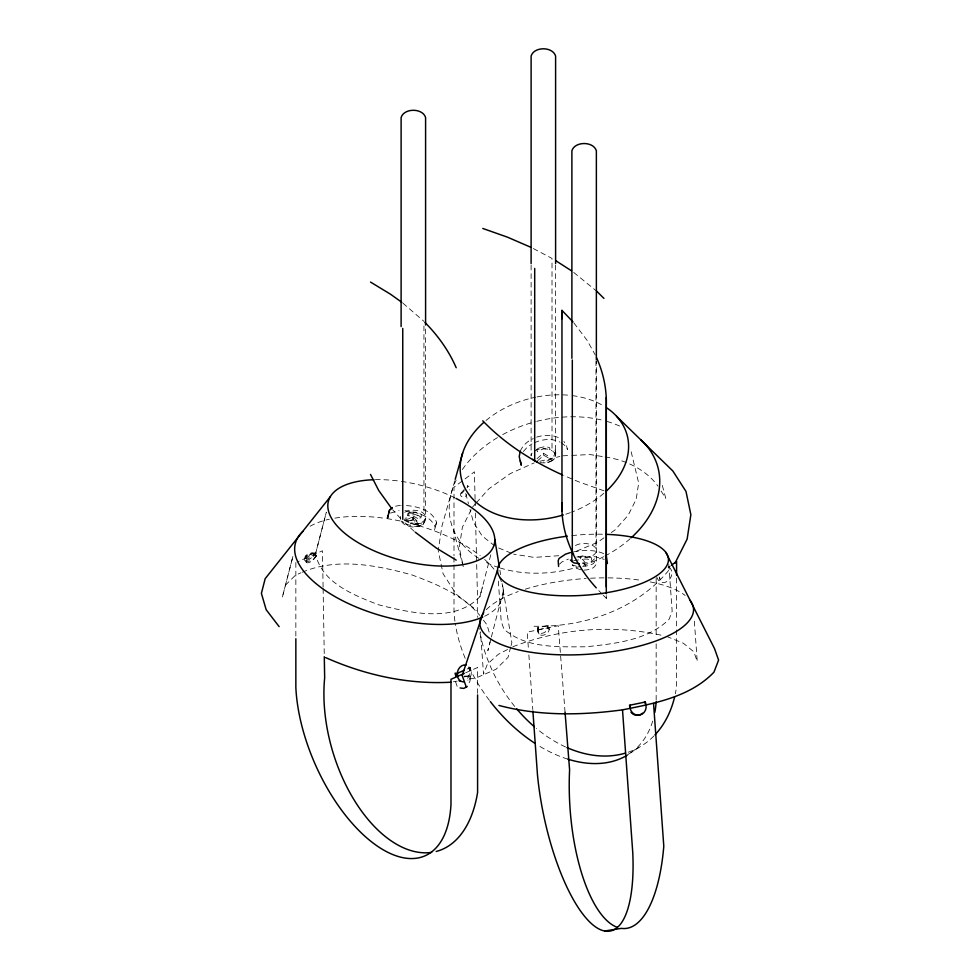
<?xml version="1.0" encoding="UTF-8"?>
<svg xmlns="http://www.w3.org/2000/svg" width="980" height="980" viewBox="0 0 980 980"><rect width="100%" height="100%" fill="white"/><g stroke="black" fill="none" stroke-linecap="round" stroke-linejoin="round"><path stroke-width="0.73" stroke-dasharray="4.9 3.68" d="M540.188 462.621A12.238 7.068 0 0 0 549.474 461.911C554.509 460.441 557.412 454.108 554.827 449.257L555.391 451.351M463.883 676.176L470.216 675.869L470.033 681.076L467.031 686.711M537.677 627.678L537.457 630.005L538.596 631.904A5.709 3.945 -31 0 0 543.471 635.163A5.709 3.945 -31 0 0 549.168 629.723L549.388 627.396L548.237 625.497L537.677 627.678L538.816 629.577L538.596 631.904M548.237 625.497L548.016 627.825L549.168 629.723M555.293 451.474C555.023 457.525 548.776 461.188 543.349 461.948M467.546 485.774L467.203 487.366L467.546 485.774L470.008 487.452L469.371 489.939M292.898 556.395L282.277 597.445L293.118 555.66M490.784 554.815L479.943 596.612C454.757 623.452 409.922 612.77 378.586 604.783C353.829 595.203 321.893 582.892 315.487 553.994L326.23 512.503M400.44 516.472L400.526 519.424M406.198 523.994C411.453 526.04 418.913 528.318 423.568 523.957L423.924 522.561M435.818 525.06L436.541 522.266C431.764 509.012 414.479 505.582 401.874 505.337M479.943 596.612L482.454 586.812M490.637 639.83L487.832 650.708L490.074 642.059M510.715 646.984L508.081 657.261L496.027 669.267L476.513 677.78L465.88 679.618M511.095 645.514L511.854 642.574L502.103 583.541M315.487 553.994L326.34 512.209M418.117 526.334L412.004 520.209L412.69 517.575L405.01 518.187M416.586 524.802L417.272 522.156L412.69 517.575M423.568 523.957L424.61 519.915L424.254 521.311L421.253 523.271L415.949 523.7L410.804 522.757M436.541 522.266L434.446 530.339L435.169 527.546C431.237 515.419 415.998 512.136 404.789 510.605M491.36 637.037L503.328 590.916M454.793 480.776L441.955 526.076L438.219 550.54L443.095 573.766L456.239 594.199L476.77 610.43M323.094 587.094L322.469 550.785L304.633 558.686A5.709 2.266 -38.2 0 0 307.916 560.082L309.129 559.457A5.709 2.266 -38.2 0 0 313.686 554.668L313.245 552.843A5.709 2.266 -38.2 0 0 306.838 555.685L304.633 558.686L306.373 560.891A5.709 2.266 -38.2 0 0 309.643 562.299A5.709 2.266 -38.2 0 0 315.425 556.873L316.099 555.048L314.36 552.843L305.307 556.861L304.633 558.686L297.112 562.018M306.373 560.891L307.034 559.066L316.099 555.048M471.123 509.821L462.389 527.167L459.277 547.538L463.332 566.905L453.25 529.286M520.245 451.278C522.585 445.459 527.644 441.012 533.341 438.587M307.206 554.631L305.197 556.677L306.495 554.754L315.217 553.235L316.699 555.574L312.4 560.278L306.74 561.76L304.743 559.004L305.197 556.677L313.918 555.17L314.36 552.843L313.686 554.668L315.425 556.873M461.409 492.634C458.015 496.541 465.292 499.518 466.554 494.68M313.918 555.17L315.217 553.235M538.535 627.506L537.457 630.005A5.709 3.945 -31 0 0 542.332 633.264A5.709 3.945 -31 0 0 548.016 627.825L547.391 625.669M464.202 489.51L460.87 493.234L460.527 494.827L464.336 490.564M472.47 507.15L475.349 503.928M476.317 502.85L488.812 488.873L510.323 473.573L534.21 462.891M523.332 451.547L527.068 447.37L531.993 443.866M285.413 585.207L295.458 575.199L300.885 572.835M559.47 564.174L561.957 561.932L568.424 559.053M536.991 458.738L543.263 453.177L549.755 456.925L550.307 459.02M537.555 460.833L543.827 455.271L543.263 453.177M668.103 567.763L670.43 566.024M552.022 460.576L545.064 463.797M603.974 537.824L597.837 542.185L574.77 551.899M611.349 532.569L615.036 529.947L628.119 515.333L636.179 499.322L638.678 483.018L630.777 450.163M627.96 754.49L638.886 747.446M507.554 649.52L498.305 654.309L487.415 664.109L483.532 674.167L480.494 631.843M512.834 646.788C560.254 628.119 613.982 624.309 663.644 635.763M534.296 442.838C542.136 439.052 551.85 438.183 559.837 442.017M401.531 521.605C406.7 529.029 422.625 529.102 425.59 519.78L425.59 326.573M467.105 669.009L470.412 667.552L471.086 670.381A8.563 6.958 -76.8 0 1 467.852 680.279M465.647 672.795L477.591 667.503L477.591 693.399M390.481 513.079L399.08 510.617M302.232 572.246C337.046 557.351 376.92 565.215 412.115 574.99C436.688 584.092 462.634 594.836 479.808 615.428M405.401 519.927L413.352 517.281L417.946 521.875L417.946 524.361M410.706 520.662L413.352 519.78L419.477 525.893M536.636 437.117C544.231 434.716 552.806 434.544 559.984 438.354M539.821 461.274L559.85 456.496M558.821 555.709L534.076 557.399L513.618 554.153M573.521 551.899C583.492 550.013 594.395 549.474 603.851 553.688M582.696 566.501L588.821 565.546L593.329 563.696L595.007 561.418L594.811 558.563L591.161 561.859L582.488 563.647M538.816 629.577L549.388 627.396M395.565 506.182L400.452 505.337M464.349 676.886L470.216 675.869M453.385 681.786L457.158 681.125M573.729 560.67L582.598 559.298L584.889 562.299L585.097 565.154M576.889 556.995L595.399 556.75L604.256 559.396M406.357 520.662L412.004 520.209M584.129 570.091C588.821 569.968 595.534 568.51 596.367 563.022L596.367 361.338M562.716 455.81L570.299 455.467M571.818 455.394L590.021 454.561L603.558 456.717M533.965 626.232C584.558 627.396 638.078 608.984 670.234 568.498L668.838 566.183M605.064 456.95C625.154 459.767 645.93 469.383 657.923 486.117M576.608 566.281L572.173 564.958M470.412 667.552L468.673 667.147L469.346 669.977A8.563 6.958 -76.8 0 1 466.125 679.875M469.346 669.977L471.086 670.381L469.236 666.817A8.563 6.958 -76.8 0 0 467.766 665.653M580.969 569.846L575.481 568.02L572.308 564.848M603.937 490.772L579.254 482.05L563.684 475.471M666.584 636.4L683.366 643.248L693.828 651.774L697.233 661.402L694.085 617.572M498.661 547.991L512.258 553.59M533.341 248.553L552.01 258.426L552.01 450.8A12.238 7.068 0 0 1 552.01 460.796M543.827 455.271L552.475 460.269M573.716 272.428L596.673 291.17M402.902 303.139L423.948 321.379M561.099 442.531L565.007 445.63L567.518 449.514L566.391 445.337L563.892 441.441M494.802 545.958L482.258 536.048L473.499 522.426L470.008 509.404M401.763 521.042L403.699 522.597M414.258 531.344L404.899 522.855M602.186 594.162L597.2 588.943M603.215 595.203L606.302 598.302L606.302 595.252M400.771 518.714L392.711 509.796M573.9 322.935L587.155 340.415L595.277 354.993M669.046 567.016C678.454 575.713 662.039 590.634 656.772 577.208M305.307 556.861L307.034 559.066M304.608 560.119L306.348 562.324M483.41 620.132L487.011 624.836L489.792 634.379M585.856 566.158L582.794 562.153L582.598 559.298M457.146 686.294L455.185 680.696M661.059 490.992L665.751 498.281L661.488 482.368M537.959 632.027L539.098 633.925M469.726 675.955L470.241 678.87M465.745 493.491L468.452 503.622M499.91 570.262L500.645 574.684M565.056 712.215L558.257 625.718L527.228 632.112L528.428 648.821M668.813 564.431L672.17 611.287L669.071 619.336C647.339 640.553 614.73 643.652 585.966 646.8C558.38 646.837 526.015 648.576 503.941 629.197L501.221 621.504L498.073 577.673M528.857 654.897L532.789 709.557M475.092 499.31L474.418 471.833L453.997 487.195L453.997 555.746M475.129 500.829L475.276 506.942M475.423 513.042L477.517 598.535A125.33 90.613 60.5 0 0 477.774 617.437M323.118 588.613L324.27 655.191M606.302 595.522L606.302 598.302M676.58 578.151L676.58 628.413M676.58 629.944L676.58 686.306A125.33 90.613 60.5 0 1 675.318 693.779M656.159 578.274L656.159 637.686M656.159 643.787L656.159 700.149M595.95 360.91L595.95 548.702M555.599 265.09L555.599 455.798M531.111 265.09L531.111 455.798A12.238 7.068 0 0 1 532.753 452.258M453.997 557.265L453.997 563.365M453.997 564.884L453.997 612.108A127.682 82.712 53 0 0 455.038 622.129M423.948 325.96L423.948 513.74M413.352 517.281L413.352 519.78M295.85 562.569L295.85 638.74M567.751 759.12A127.682 82.712 53 0 1 537.751 745.119M489.424 700.382A127.682 82.712 53 0 1 467.668 664.036M465.206 658.364A127.682 82.712 53 0 1 455.259 623.586M652.717 721.096A127.682 82.712 53 0 1 626.918 755.396M653.893 735.992A125.33 90.613 60.5 0 1 626.918 752.652M565.546 746.956A125.33 90.613 60.5 0 1 536.44 728.495M514.684 706.433A125.33 90.613 60.5 0 1 479.049 627.849M534.7 450.8A12.238 7.068 0 0 1 552.01 450.8M630.189 538.694A107.09 75.73 -15 0 1 604.93 556.052M603.643 556.714A107.09 75.73 -15 0 1 583.468 565.264M580.687 566.183A107.09 75.73 -15 0 1 500.449 568.082M498.979 567.616A107.09 75.73 -15 0 1 483.814 561.221M478.742 558.282A107.09 75.73 -15 0 1 456.178 480.077M462.389 469.53A107.09 75.73 -15 0 1 500.253 435.965M502.74 434.581A107.09 75.73 -15 0 1 535.313 421.706M536.746 421.339A107.09 75.73 -15 0 1 604.109 420.628M607 421.437A107.09 75.73 -15 0 1 621.198 426.766M603.864 493.295A85.677 60.576 -15 0 1 571.769 512.087M570.385 512.614A85.677 60.576 -15 0 1 564.774 514.512M486.019 420.481A85.677 60.576 -15 0 1 535.607 397.206M537.077 396.912A85.677 60.576 -15 0 1 570.801 395.43M572.296 395.614A85.677 60.576 -15 0 1 602.896 405.475M499.359 577.281A107.09 48.412 14.6 0 1 484.071 616.506M310.096 526.26A107.09 48.412 14.6 0 1 329.292 519.229M334.915 518.138A107.09 48.412 14.6 0 1 385.299 518.383M386.806 518.604A107.09 48.412 14.6 0 1 403.111 521.617M410.302 523.345A107.09 48.412 14.6 0 1 480.225 555.795M484.622 559.47A107.09 48.412 14.6 0 1 494.778 570.225M375.34 479.673A85.677 38.722 14.6 0 1 399.889 481.168M401.347 481.376A85.677 38.722 14.6 0 1 454.647 497.718M404.703 512.283A12.238 7.068 0 0 1 425.173 515.456A12.238 7.068 0 0 1 410.191 524.104M575.481 545.529A12.238 7.068 0 0 1 591.994 545.113A12.238 7.068 0 0 1 594.162 554.582A12.238 7.068 0 0 1 578.016 556.652M486.276 609.732A107.09 37.865 -4.1 0 1 518.249 591.553M525.219 589.213A107.09 37.865 -4.1 0 1 586.15 578.482M590.524 578.237A107.09 37.865 -4.1 0 1 606.657 577.857M608.102 577.869A107.09 37.865 -4.1 0 1 640.908 580.295M650.218 581.899A107.09 37.865 -4.1 0 1 685.167 595.473M571.83 535.607A85.677 30.294 -4.1 0 1 604.403 534.272M408.096 512.981L407.411 515.627L414.185 516.534L419.685 519.596L420.371 516.95L418.913 515.786L412.555 513.287L408.096 512.981M659.197 576.963L660.214 579.695L659.197 576.963M538.62 448.117L536.771 449.428L537.334 451.523L543.667 448.693L550.086 449.71L549.535 447.615L545.443 446.488L538.62 448.117M410.975 512.16L408.758 512.687L408.758 515.186L415.728 514.659L421.302 517.121L421.302 514.635L419.844 513.532L415.728 512.16L410.975 512.16M582.671 556.04L580.295 556.297L580.503 559.151L587.449 559.053L591.663 560.78L591.467 557.926L590.56 557.191L582.671 556.04"/><path stroke-width="1.47" d="M630.091 705.159L630.103 708.283A8.563 8.085 81.1 0 0 639.72 715.045A8.563 8.085 81.1 0 0 645.955 705.012L645.342 702.011L644.35 702.17M388.178 515.37L387.468 518.163L389.55 510.09L392.38 507.567M388.84 512.883L389.55 510.09M455.21 479.318L462.658 453.017M497.522 570.115L462.168 675.441L466.247 686.98M520.245 451.278L519.204 456.594L521.25 465.206L520.319 460.772M675.036 563.12L687.127 539.11L690.863 514.659L685.988 491.421L672.844 470.988L616.579 416.292M330.346 496.652L265.176 578.666L261.403 593.341L266.156 609.707L279.129 626.637M671.582 565.154L676.58 561.393L676.58 575.101M467.031 686.711L463.773 688.401L460.098 687.96M464.336 681.835A8.563 6.958 -76.8 0 1 457.488 676.408L455.749 675.992L455.088 673.162L456.827 673.566L464.312 670.247M464.287 673.395L450.984 679.287L450.984 804.2A127.682 63.467 66.1 0 1 373.417 843.278A127.682 63.467 66.1 0 1 295.85 687.482L295.85 638.74M570.568 552.5L565.472 554.19L559.053 558.465L558.171 560.756L558.588 566.465M498.943 705.441C539.221 716.123 581.508 715.425 622.508 709.851C654.689 703.407 690.275 696.89 713.942 672.182L718.597 660.116L714.518 648.576L665.763 552.206M645.342 702.011L629.503 705.282L630.103 708.283M604.697 931L621.345 928.366A125.33 47.187 86.3 0 0 663.791 846.181L653.55 703.444M450.886 682.215C407.852 684.579 364.879 675.036 325.654 657.605M579.339 563.684L573.888 562.888L570.385 560.033M482.773 228.45L507.456 237.16L530.609 247.193M408.807 522.107L404.385 519.951M562.422 474.908C533.047 461.666 505.19 444.148 482.773 420.824M370.514 282.069L390.457 294.184L401.825 302.305M456.19 560.119L436.259 548.004L415.287 532.226M555.758 260.692L571.475 270.786M596.673 291.17L603.937 298.398M596.257 587.878C577.073 566.869 563.243 539.894 561.981 511.107L561.957 310.378L572.957 321.869M424.94 322.42C437.901 335.552 448.889 350.754 456.19 367.745M391.902 508.841L378.709 490.466L370.514 474.443M644.754 702.133L645.955 705.012M596.526 357.688C603.374 372.755 606.865 389.366 606.302 405.941L606.302 593.721M606.24 555.635L607.429 563.549M456.827 673.566L457.488 676.408L457.464 672.035A8.563 6.958 -76.8 0 1 466.064 665.016M494.802 539.27L499.433 567.31M565.056 712.215L569.601 769.888A125.33 47.187 86.3 0 0 617.29 927.337M622.508 709.851L632.761 852.588A127.682 41.944 78.3 0 1 593.108 925.059A127.682 41.944 78.3 0 1 537.469 774.861L532.887 711.076M324.294 656.698L324.662 677.891A125.33 71.944 73.3 0 0 354.135 799.986A125.33 71.944 73.3 0 0 431.629 852.38M561.957 310.378L561.981 318.733M561.957 502.752L561.981 511.107M606.277 397.586L606.277 586.898M596.367 359.819L596.367 150.798C593.5 141.12 574.758 141.12 571.891 150.798L571.891 358.288M572.308 359.991L572.308 552.352M571.891 561.626L571.891 550.527A12.238 7.068 0 0 0 573.533 554.068M555.599 263.559L555.599 56.068C552.72 46.379 533.99 46.379 531.111 56.068L531.111 263.559M534.7 268.422L534.7 460.796M477.591 694.918L477.591 792.416A125.33 71.944 73.3 0 1 436.174 851.473M425.59 325.041L425.59 117.551C422.723 107.874 403.981 107.874 401.114 117.551L401.114 326.573M402.755 328.447L402.755 519.29M626.918 755.396A127.682 82.712 53 0 1 567.751 759.12M535.117 743.44A127.682 82.712 53 0 1 490.355 701.594M656.159 701.668A127.682 82.712 53 0 1 654.824 712.423M625.522 753.081A125.33 90.613 60.5 0 1 566.869 747.544M534.235 726.621A125.33 90.613 60.5 0 1 516.607 708.748M674.669 696.719A125.33 90.613 60.5 0 1 654.91 734.927M537.236 461.911A12.238 7.068 0 0 1 532.753 459.326M606.718 407.864A85.677 60.576 -15 0 1 606.118 491.286M563.341 514.941A85.677 60.576 -15 0 1 471.074 497.179A85.677 60.576 -15 0 1 483.802 422.38M640.724 439.665A107.09 75.73 -15 0 1 631.292 537.702M455.97 498.379A85.677 38.722 14.6 0 1 472.691 562.299A85.677 38.722 14.6 0 1 344.593 533.145A85.677 38.722 14.6 0 1 373.931 479.71M482.724 617.106A107.09 48.412 14.6 0 1 346.969 602.872A107.09 48.412 14.6 0 1 303.004 531.332M460.772 681.37A8.563 6.958 -76.8 0 1 459.069 680.733M642.451 713.256A8.563 8.085 81.1 0 1 631.022 712.411M690.141 600.397A107.09 37.865 -4.1 0 1 585.783 654.395A107.09 37.865 -4.1 0 1 483.728 612.721M605.836 534.321A85.677 30.294 -4.1 0 1 651.431 578.898A85.677 30.294 -4.1 0 1 510.396 585.587A85.677 30.294 -4.1 0 1 567.383 536.146"/></g></svg>
